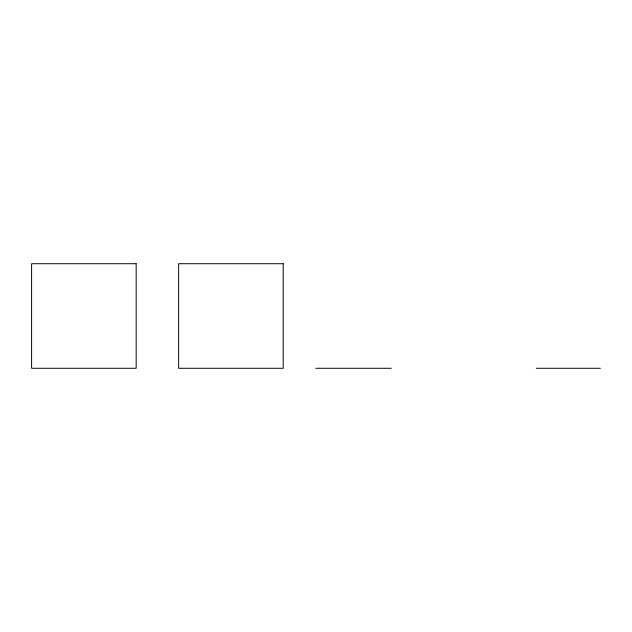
<?xml version="1.0" encoding="UTF-8"?>
<svg xmlns="http://www.w3.org/2000/svg" width="632" height="632" viewBox="0 0 632 632"><rect width="100%" height="100%" fill="white"/><g stroke="black" fill="none" stroke-linecap="round" stroke-linejoin="round"><path stroke-width="0.95" d="M315.692 368.282L391.263 368.282M536.268 368.282L600.4 368.282M136.172 263.718L31.6 263.718L31.6 368.282L136.172 368.282L136.172 263.718M283.223 263.718L178.651 263.718L178.651 368.282L283.223 368.282L283.223 263.718"/></g></svg>
